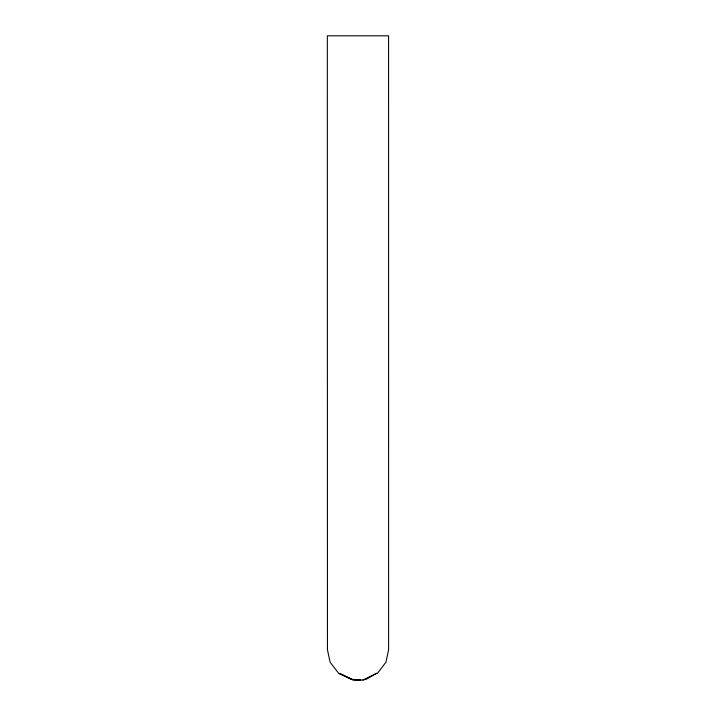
<?xml version="1.0" encoding="UTF-8"?>
<svg xmlns="http://www.w3.org/2000/svg" width="716" height="716" viewBox="0 0 716 716"><rect width="100%" height="100%" fill="white"/><g stroke="black" fill="none" stroke-linecap="round" stroke-linejoin="round"><path stroke-width="1.07" d="M377.395 673.407L385.933 662.228L388.609 649.743L388.573 35.8L327.328 35.8L327.445 649.743L330.085 662.148L338.749 673.47L353.427 680.057L339.491 673.407L351.493 679.377L360.587 680.021L358.564 679.878M362.985 680.012L376.777 673.237L366.279 679.251L362.985 680.012L354.527 680.2M351.493 679.377L355.539 679.663"/></g></svg>
